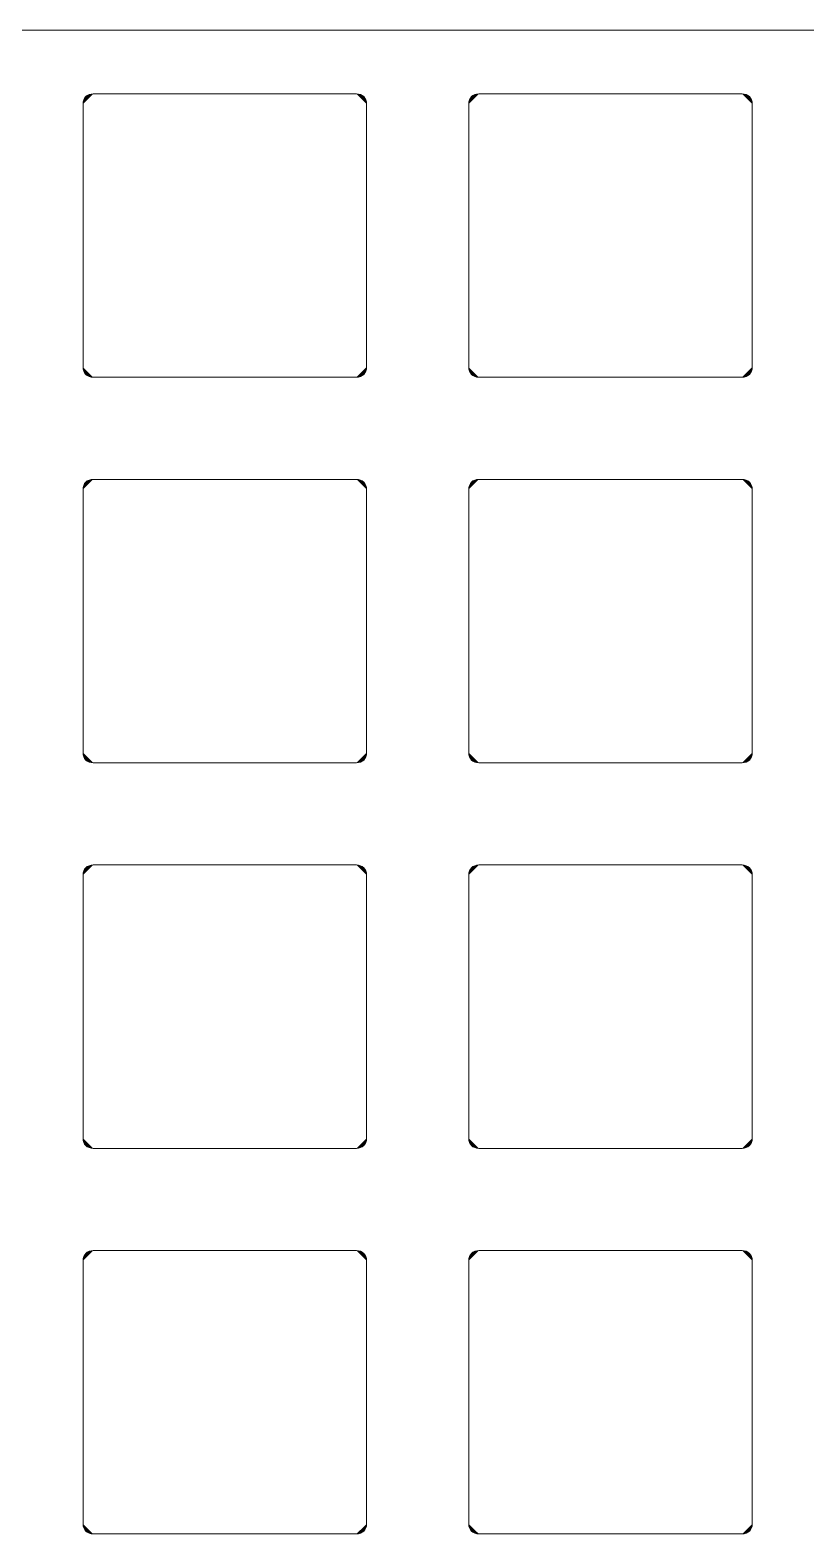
# Model space of a CAD drawing. Extents: x 173 to 988, y 261 to 653.
# Drawn here: x 553.2 to 661.8, y 433.1 to 643.6 of the extents above; entities that cross this region are included whole.
import ezdxf

# ---------------------------------------------------------------- set-up
doc = ezdxf.new("R2010")
doc.units = 0
doc.header["$MEASUREMENT"] = 0
doc.layers.add('Layer 1', color=7, linetype='Continuous', lineweight=0)

# ---------------------------------------------------------------- blocks, each defined once
blk = doc.blocks.new('Block_2')
at = {"layer": 'Layer 1', "true_color": 0x2f2d31, "transparency": 33554687}
h = blk.add_hatch(color=250, dxfattribs=at)
h.dxf.hatch_style = 2
edge = h.paths.add_edge_path()
edge.add_spline(control_points=[(616.01, 595.04), (615.16, 595.04), (614.6, 595.6), (614.6, 596.45)], knot_values=[0, 0, 0, 0, 1, 1, 1, 1], degree=3, periodic=0)
edge.add_line((614.6, 596.45), (616.01, 595.04))
h = blk.add_hatch(color=250, dxfattribs=at)
h.dxf.hatch_style = 2
edge = h.paths.add_edge_path()
edge.add_spline(control_points=[(600.29, 579.31), (600.29, 579.31), (600.29, 542.46), (600.29, 542.46)], knot_values=[0, 0, 0, 0, 1, 1, 1, 1], degree=3, periodic=0)
edge.add_line((600.29, 542.46), (600.29, 579.31))
h = blk.add_hatch(color=250, dxfattribs=at)
h.dxf.hatch_style = 2
edge = h.paths.add_edge_path()
edge.add_spline(control_points=[(652.86, 580.73), (653.71, 580.73), (654.28, 580.16), (654.28, 579.31)], knot_values=[0, 0, 0, 0, 1, 1, 1, 1], degree=3, periodic=0)
edge.add_line((654.28, 579.31), (652.86, 580.73))
h = blk.add_hatch(color=250, dxfattribs=at)
h.dxf.hatch_style = 2
edge = h.paths.add_edge_path()
edge.add_spline(control_points=[(600.29, 542.46), (600.29, 541.61), (599.72, 541.04), (598.87, 541.04)], knot_values=[0, 0, 0, 0, 1, 1, 1, 1], degree=3, periodic=0)
edge.add_line((598.87, 541.04), (600.29, 542.46))
h = blk.add_hatch(color=250, dxfattribs=at)
h.dxf.hatch_style = 2
edge = h.paths.add_edge_path()
edge.add_spline(control_points=[(654.28, 542.46), (654.28, 541.61), (653.71, 541.04), (652.86, 541.04)], knot_values=[0, 0, 0, 0, 1, 1, 1, 1], degree=3, periodic=0)
edge.add_line((652.86, 541.04), (654.28, 542.46))
h = blk.add_hatch(color=250, dxfattribs=at)
h.dxf.hatch_style = 2
edge = h.paths.add_edge_path()
edge.add_spline(control_points=[(598.87, 487.05), (598.87, 487.05), (562.02, 487.05), (562.02, 487.05)], knot_values=[0, 0, 0, 0, 1, 1, 1, 1], degree=3, periodic=0)
edge.add_line((562.02, 487.05), (598.87, 487.05))
at = {"layer": 'Layer 1', "color": 250, "lineweight": 5, "true_color": 0x2f2d31}
for points in [[(616.01, 595.04), (615.16, 595.04), (614.6, 595.6), (614.6, 596.45)], [(600.29, 579.31), (600.29, 579.31), (600.29, 542.46), (600.29, 542.46)], [(652.86, 580.73), (653.71, 580.73), (654.28, 580.16), (654.28, 579.31)], [(600.29, 542.46), (600.29, 541.61), (599.72, 541.04), (598.87, 541.04)], [(654.28, 542.46), (654.28, 541.61), (653.71, 541.04), (652.86, 541.04)], [(598.87, 487.05), (598.87, 487.05), (562.02, 487.05), (562.02, 487.05)]]:
    blk.add_open_spline(points, degree=3, dxfattribs=at)
blk = doc.blocks.new('Block_3')
at = {"layer": 'Layer 1', "true_color": 0x2f2d31, "transparency": 33554687}
h = blk.add_hatch(color=250, dxfattribs=at)
h.dxf.hatch_style = 2
edge = h.paths.add_edge_path()
edge.add_spline(control_points=[(616.01, 634.72), (616.01, 634.72), (652.86, 634.72), (652.86, 634.72)], knot_values=[0, 0, 0, 0, 1, 1, 1, 1], degree=3, periodic=0)
edge.add_line((652.86, 634.72), (616.01, 634.72))
h = blk.add_hatch(color=250, dxfattribs=at)
h.dxf.hatch_style = 2
edge = h.paths.add_edge_path()
edge.add_spline(control_points=[(652.86, 634.72), (653.71, 634.72), (654.28, 634.15), (654.28, 633.3)], knot_values=[0, 0, 0, 0, 1, 1, 1, 1], degree=3, periodic=0)
edge.add_line((654.28, 633.3), (652.86, 634.72))
h = blk.add_hatch(color=250, dxfattribs=at)
h.dxf.hatch_style = 2
edge = h.paths.add_edge_path()
edge.add_spline(control_points=[(560.6, 596.45), (560.6, 596.45), (560.6, 633.3), (560.6, 633.3)], knot_values=[0, 0, 0, 0, 1, 1, 1, 1], degree=3, periodic=0)
edge.add_line((560.6, 633.3), (560.6, 596.45))
h = blk.add_hatch(color=250, dxfattribs=at)
h.dxf.hatch_style = 2
edge = h.paths.add_edge_path()
edge.add_spline(control_points=[(600.29, 596.45), (600.29, 595.6), (599.72, 595.04), (598.87, 595.04)], knot_values=[0, 0, 0, 0, 1, 1, 1, 1], degree=3, periodic=0)
edge.add_line((598.87, 595.04), (600.29, 596.45))
h = blk.add_hatch(color=250, dxfattribs=at)
h.dxf.hatch_style = 2
edge = h.paths.add_edge_path()
edge.add_spline(control_points=[(560.6, 542.46), (560.6, 542.46), (560.6, 579.31), (560.6, 579.31)], knot_values=[0, 0, 0, 0, 1, 1, 1, 1], degree=3, periodic=0)
edge.add_line((560.6, 579.31), (560.6, 542.46))
h = blk.add_hatch(color=250, dxfattribs=at)
h.dxf.hatch_style = 2
edge = h.paths.add_edge_path()
edge.add_spline(control_points=[(562.02, 580.73), (562.02, 580.73), (598.87, 580.73), (598.87, 580.73)], knot_values=[0, 0, 0, 0, 1, 1, 1, 1], degree=3, periodic=0)
edge.add_line((598.87, 580.73), (562.02, 580.73))
h = blk.add_hatch(color=250, dxfattribs=at)
h.dxf.hatch_style = 2
edge = h.paths.add_edge_path()
edge.add_spline(control_points=[(614.6, 542.46), (614.6, 542.46), (614.6, 579.31), (614.6, 579.31)], knot_values=[0, 0, 0, 0, 1, 1, 1, 1], degree=3, periodic=0)
edge.add_line((614.6, 579.31), (614.6, 542.46))
h = blk.add_hatch(color=250, dxfattribs=at)
h.dxf.hatch_style = 2
edge = h.paths.add_edge_path()
edge.add_spline(control_points=[(562.02, 526.73), (562.02, 526.73), (598.87, 526.73), (598.87, 526.73)], knot_values=[0, 0, 0, 0, 1, 1, 1, 1], degree=3, periodic=0)
edge.add_line((598.87, 526.73), (562.02, 526.73))
h = blk.add_hatch(color=250, dxfattribs=at)
h.dxf.hatch_style = 2
edge = h.paths.add_edge_path()
edge.add_spline(control_points=[(598.87, 526.73), (599.72, 526.73), (600.29, 526.17), (600.29, 525.32)], knot_values=[0, 0, 0, 0, 1, 1, 1, 1], degree=3, periodic=0)
edge.add_line((600.29, 525.32), (598.87, 526.73))
h = blk.add_hatch(color=250, dxfattribs=at)
h.dxf.hatch_style = 2
edge = h.paths.add_edge_path()
edge.add_spline(control_points=[(616.01, 526.73), (616.01, 526.73), (652.86, 526.73), (652.86, 526.73)], knot_values=[0, 0, 0, 0, 1, 1, 1, 1], degree=3, periodic=0)
edge.add_line((652.86, 526.73), (616.01, 526.73))
h = blk.add_hatch(color=250, dxfattribs=at)
h.dxf.hatch_style = 2
edge = h.paths.add_edge_path()
edge.add_spline(control_points=[(654.28, 525.32), (654.28, 525.32), (654.28, 488.47), (654.28, 488.47)], knot_values=[0, 0, 0, 0, 1, 1, 1, 1], degree=3, periodic=0)
edge.add_line((654.28, 488.47), (654.28, 525.32))
h = blk.add_hatch(color=250, dxfattribs=at)
h.dxf.hatch_style = 2
edge = h.paths.add_edge_path()
edge.add_spline(control_points=[(560.61, 471.32), (560.61, 472.17), (561.17, 472.74), (562.02, 472.74)], knot_values=[0, 0, 0, 0, 1, 1, 1, 1], degree=3, periodic=0)
edge.add_line((562.02, 472.74), (560.61, 471.32))
h = blk.add_hatch(color=250, dxfattribs=at)
h.dxf.hatch_style = 2
edge = h.paths.add_edge_path()
edge.add_spline(control_points=[(614.6, 471.32), (614.6, 472.17), (615.16, 472.74), (616.02, 472.74)], knot_values=[0, 0, 0, 0, 1, 1, 1, 1], degree=3, periodic=0)
edge.add_line((616.02, 472.74), (614.6, 471.32))
h = blk.add_hatch(color=250, dxfattribs=at)
h.dxf.hatch_style = 2
edge = h.paths.add_edge_path()
edge.add_spline(control_points=[(616.02, 472.74), (616.02, 472.74), (652.87, 472.74), (652.87, 472.74)], knot_values=[0, 0, 0, 0, 1, 1, 1, 1], degree=3, periodic=0)
edge.add_line((652.87, 472.74), (616.02, 472.74))
h = blk.add_hatch(color=250, dxfattribs=at)
h.dxf.hatch_style = 2
edge = h.paths.add_edge_path()
edge.add_spline(control_points=[(652.87, 472.74), (653.72, 472.74), (654.28, 472.17), (654.28, 471.32)], knot_values=[0, 0, 0, 0, 1, 1, 1, 1], degree=3, periodic=0)
edge.add_line((654.28, 471.32), (652.87, 472.74))
h = blk.add_hatch(color=250, dxfattribs=at)
h.dxf.hatch_style = 2
edge = h.paths.add_edge_path()
edge.add_spline(control_points=[(560.61, 434.47), (560.61, 434.47), (560.61, 471.32), (560.61, 471.32)], knot_values=[0, 0, 0, 0, 1, 1, 1, 1], degree=3, periodic=0)
edge.add_line((560.61, 471.32), (560.61, 434.47))
h = blk.add_hatch(color=250, dxfattribs=at)
h.dxf.hatch_style = 2
edge = h.paths.add_edge_path()
edge.add_spline(control_points=[(616.02, 433.06), (615.16, 433.06), (614.6, 433.62), (614.6, 434.47)], knot_values=[0, 0, 0, 0, 1, 1, 1, 1], degree=3, periodic=0)
edge.add_line((614.6, 434.47), (616.02, 433.06))
at = {"layer": 'Layer 1', "color": 250, "lineweight": 5, "true_color": 0x2f2d31}
for points in [[(616.01, 634.72), (616.01, 634.72), (652.86, 634.72), (652.86, 634.72)], [(652.86, 634.72), (653.71, 634.72), (654.28, 634.15), (654.28, 633.3)], [(560.6, 596.45), (560.6, 596.45), (560.6, 633.3), (560.6, 633.3)], [(600.29, 596.45), (600.29, 595.6), (599.72, 595.04), (598.87, 595.04)], [(560.6, 542.46), (560.6, 542.46), (560.6, 579.31), (560.6, 579.31)], [(562.02, 580.73), (562.02, 580.73), (598.87, 580.73), (598.87, 580.73)], [(614.6, 542.46), (614.6, 542.46), (614.6, 579.31), (614.6, 579.31)], [(562.02, 526.73), (562.02, 526.73), (598.87, 526.73), (598.87, 526.73)], [(598.87, 526.73), (599.72, 526.73), (600.29, 526.17), (600.29, 525.32)], [(616.01, 526.73), (616.01, 526.73), (652.86, 526.73), (652.86, 526.73)], [(654.28, 525.32), (654.28, 525.32), (654.28, 488.47), (654.28, 488.47)], [(560.61, 471.32), (560.61, 472.17), (561.17, 472.74), (562.02, 472.74)], [(614.6, 471.32), (614.6, 472.17), (615.16, 472.74), (616.02, 472.74)], [(616.02, 472.74), (616.02, 472.74), (652.87, 472.74), (652.87, 472.74)], [(652.87, 472.74), (653.72, 472.74), (654.28, 472.17), (654.28, 471.32)], [(560.61, 434.47), (560.61, 434.47), (560.61, 471.32), (560.61, 471.32)], [(616.02, 433.06), (615.16, 433.06), (614.6, 433.62), (614.6, 434.47)]]:
    blk.add_open_spline(points, degree=3, dxfattribs=at)
blk = doc.blocks.new('Block_4')
at = {"layer": 'Layer 1', "true_color": 0x2f2d31, "transparency": 33554687}
h = blk.add_hatch(color=250, dxfattribs=at)
h.dxf.hatch_style = 2
edge = h.paths.add_edge_path()
edge.add_spline(control_points=[(560.6, 579.31), (560.6, 580.16), (561.17, 580.73), (562.02, 580.73)], knot_values=[0, 0, 0, 0, 1, 1, 1, 1], degree=3, periodic=0)
edge.add_line((562.02, 580.73), (560.6, 579.31))
h = blk.add_hatch(color=250, dxfattribs=at)
h.dxf.hatch_style = 2
edge = h.paths.add_edge_path()
edge.add_spline(control_points=[(562.02, 541.04), (561.17, 541.04), (560.6, 541.61), (560.6, 542.46)], knot_values=[0, 0, 0, 0, 1, 1, 1, 1], degree=3, periodic=0)
edge.add_line((560.6, 542.46), (562.02, 541.04))
h = blk.add_hatch(color=250, dxfattribs=at)
h.dxf.hatch_style = 2
edge = h.paths.add_edge_path()
edge.add_spline(control_points=[(598.87, 541.04), (598.87, 541.04), (562.02, 541.04), (562.02, 541.04)], knot_values=[0, 0, 0, 0, 1, 1, 1, 1], degree=3, periodic=0)
edge.add_line((562.02, 541.04), (598.87, 541.04))
at = {"layer": 'Layer 1', "color": 250, "lineweight": 5, "true_color": 0x2f2d31}
for points in [[(560.6, 579.31), (560.6, 580.16), (561.17, 580.73), (562.02, 580.73)], [(562.02, 541.04), (561.17, 541.04), (560.6, 541.61), (560.6, 542.46)], [(598.87, 541.04), (598.87, 541.04), (562.02, 541.04), (562.02, 541.04)]]:
    blk.add_open_spline(points, degree=3, dxfattribs=at)
blk = doc.blocks.new('Block_5')
at = {"layer": 'Layer 1', "true_color": 0x2f2d31, "transparency": 33554687}
h = blk.add_hatch(color=250, dxfattribs=at)
h.dxf.hatch_style = 2
edge = h.paths.add_edge_path()
edge.add_spline(control_points=[(983.39, 643.65), (983.39, 643.65), (547.42, 643.65), (547.42, 643.65)], knot_values=[0, 0, 0, 0, 1, 1, 1, 1], degree=3, periodic=0)
edge.add_line((547.42, 643.65), (983.39, 643.65))
at = {"layer": 'Layer 1', "color": 250, "lineweight": 20, "true_color": 0x2f2d31}
blk.add_open_spline([(983.39, 643.65), (983.39, 643.65), (547.42, 643.65), (547.42, 643.65)], degree=3, dxfattribs=at)
blk = doc.blocks.new('Block_6')
at = {"layer": 'Layer 1', "true_color": 0x2f2d31, "transparency": 33554687}
h = blk.add_hatch(color=250, dxfattribs=at)
h.dxf.hatch_style = 2
edge = h.paths.add_edge_path()
edge.add_spline(control_points=[(614.6, 633.3), (614.6, 634.15), (615.16, 634.72), (616.01, 634.72)], knot_values=[0, 0, 0, 0, 1, 1, 1, 1], degree=3, periodic=0)
edge.add_line((616.01, 634.72), (614.6, 633.3))
h = blk.add_hatch(color=250, dxfattribs=at)
h.dxf.hatch_style = 2
edge = h.paths.add_edge_path()
edge.add_spline(control_points=[(654.28, 596.45), (654.28, 595.6), (653.71, 595.04), (652.86, 595.04)], knot_values=[0, 0, 0, 0, 1, 1, 1, 1], degree=3, periodic=0)
edge.add_line((652.86, 595.04), (654.28, 596.45))
h = blk.add_hatch(color=250, dxfattribs=at)
h.dxf.hatch_style = 2
edge = h.paths.add_edge_path()
edge.add_spline(control_points=[(598.87, 595.04), (598.87, 595.04), (562.02, 595.04), (562.02, 595.04)], knot_values=[0, 0, 0, 0, 1, 1, 1, 1], degree=3, periodic=0)
edge.add_line((562.02, 595.04), (598.87, 595.04))
h = blk.add_hatch(color=250, dxfattribs=at)
h.dxf.hatch_style = 2
edge = h.paths.add_edge_path()
edge.add_spline(control_points=[(652.86, 541.04), (652.86, 541.04), (616.01, 541.04), (616.01, 541.04)], knot_values=[0, 0, 0, 0, 1, 1, 1, 1], degree=3, periodic=0)
edge.add_line((616.01, 541.04), (652.86, 541.04))
h = blk.add_hatch(color=250, dxfattribs=at)
h.dxf.hatch_style = 2
edge = h.paths.add_edge_path()
edge.add_spline(control_points=[(560.6, 525.32), (560.6, 526.17), (561.17, 526.73), (562.02, 526.73)], knot_values=[0, 0, 0, 0, 1, 1, 1, 1], degree=3, periodic=0)
edge.add_line((562.02, 526.73), (560.6, 525.32))
h = blk.add_hatch(color=250, dxfattribs=at)
h.dxf.hatch_style = 2
edge = h.paths.add_edge_path()
edge.add_spline(control_points=[(614.6, 525.32), (614.6, 526.17), (615.16, 526.73), (616.01, 526.73)], knot_values=[0, 0, 0, 0, 1, 1, 1, 1], degree=3, periodic=0)
edge.add_line((616.01, 526.73), (614.6, 525.32))
h = blk.add_hatch(color=250, dxfattribs=at)
h.dxf.hatch_style = 2
edge = h.paths.add_edge_path()
edge.add_spline(control_points=[(614.6, 488.47), (614.6, 488.47), (614.6, 525.32), (614.6, 525.32)], knot_values=[0, 0, 0, 0, 1, 1, 1, 1], degree=3, periodic=0)
edge.add_line((614.6, 525.32), (614.6, 488.47))
h = blk.add_hatch(color=250, dxfattribs=at)
h.dxf.hatch_style = 2
edge = h.paths.add_edge_path()
edge.add_spline(control_points=[(652.86, 487.05), (652.86, 487.05), (616.01, 487.05), (616.01, 487.05)], knot_values=[0, 0, 0, 0, 1, 1, 1, 1], degree=3, periodic=0)
edge.add_line((616.01, 487.05), (652.86, 487.05))
h = blk.add_hatch(color=250, dxfattribs=at)
h.dxf.hatch_style = 2
edge = h.paths.add_edge_path()
edge.add_spline(control_points=[(562.02, 472.74), (562.02, 472.74), (598.87, 472.74), (598.87, 472.74)], knot_values=[0, 0, 0, 0, 1, 1, 1, 1], degree=3, periodic=0)
edge.add_line((598.87, 472.74), (562.02, 472.74))
h = blk.add_hatch(color=250, dxfattribs=at)
h.dxf.hatch_style = 2
edge = h.paths.add_edge_path()
edge.add_spline(control_points=[(600.29, 471.32), (600.29, 471.32), (600.29, 434.47), (600.29, 434.47)], knot_values=[0, 0, 0, 0, 1, 1, 1, 1], degree=3, periodic=0)
edge.add_line((600.29, 434.47), (600.29, 471.32))
h = blk.add_hatch(color=250, dxfattribs=at)
h.dxf.hatch_style = 2
edge = h.paths.add_edge_path()
edge.add_spline(control_points=[(614.6, 434.47), (614.6, 434.47), (614.6, 471.32), (614.6, 471.32)], knot_values=[0, 0, 0, 0, 1, 1, 1, 1], degree=3, periodic=0)
edge.add_line((614.6, 471.32), (614.6, 434.47))
h = blk.add_hatch(color=250, dxfattribs=at)
h.dxf.hatch_style = 2
edge = h.paths.add_edge_path()
edge.add_spline(control_points=[(654.28, 434.47), (654.28, 433.62), (653.72, 433.06), (652.87, 433.06)], knot_values=[0, 0, 0, 0, 1, 1, 1, 1], degree=3, periodic=0)
edge.add_line((652.87, 433.06), (654.28, 434.47))
at = {"layer": 'Layer 1', "color": 250, "lineweight": 5, "true_color": 0x2f2d31}
for points in [[(614.6, 633.3), (614.6, 634.15), (615.16, 634.72), (616.01, 634.72)], [(654.28, 596.45), (654.28, 595.6), (653.71, 595.04), (652.86, 595.04)], [(598.87, 595.04), (598.87, 595.04), (562.02, 595.04), (562.02, 595.04)], [(652.86, 541.04), (652.86, 541.04), (616.01, 541.04), (616.01, 541.04)], [(560.6, 525.32), (560.6, 526.17), (561.17, 526.73), (562.02, 526.73)], [(614.6, 525.32), (614.6, 526.17), (615.16, 526.73), (616.01, 526.73)], [(614.6, 488.47), (614.6, 488.47), (614.6, 525.32), (614.6, 525.32)], [(652.86, 487.05), (652.86, 487.05), (616.01, 487.05), (616.01, 487.05)], [(562.02, 472.74), (562.02, 472.74), (598.87, 472.74), (598.87, 472.74)], [(600.29, 471.32), (600.29, 471.32), (600.29, 434.47), (600.29, 434.47)], [(614.6, 434.47), (614.6, 434.47), (614.6, 471.32), (614.6, 471.32)], [(654.28, 434.47), (654.28, 433.62), (653.72, 433.06), (652.87, 433.06)]]:
    blk.add_open_spline(points, degree=3, dxfattribs=at)
blk = doc.blocks.new('Block_7')
at = {"layer": 'Layer 1', "true_color": 0x2f2d31, "transparency": 33554687}
h = blk.add_hatch(color=250, dxfattribs=at)
h.dxf.hatch_style = 2
edge = h.paths.add_edge_path()
edge.add_spline(control_points=[(560.6, 633.3), (560.6, 634.15), (561.17, 634.72), (562.02, 634.72)], knot_values=[0, 0, 0, 0, 1, 1, 1, 1], degree=3, periodic=0)
edge.add_line((562.02, 634.72), (560.6, 633.3))
h = blk.add_hatch(color=250, dxfattribs=at)
h.dxf.hatch_style = 2
edge = h.paths.add_edge_path()
edge.add_spline(control_points=[(616.01, 541.04), (615.16, 541.04), (614.6, 541.61), (614.6, 542.46)], knot_values=[0, 0, 0, 0, 1, 1, 1, 1], degree=3, periodic=0)
edge.add_line((614.6, 542.46), (616.01, 541.04))
h = blk.add_hatch(color=250, dxfattribs=at)
h.dxf.hatch_style = 2
edge = h.paths.add_edge_path()
edge.add_spline(control_points=[(652.86, 526.73), (653.71, 526.73), (654.28, 526.17), (654.28, 525.32)], knot_values=[0, 0, 0, 0, 1, 1, 1, 1], degree=3, periodic=0)
edge.add_line((654.28, 525.32), (652.86, 526.73))
h = blk.add_hatch(color=250, dxfattribs=at)
h.dxf.hatch_style = 2
edge = h.paths.add_edge_path()
edge.add_spline(control_points=[(562.02, 433.06), (561.17, 433.06), (560.61, 433.62), (560.61, 434.47)], knot_values=[0, 0, 0, 0, 1, 1, 1, 1], degree=3, periodic=0)
edge.add_line((560.61, 434.47), (562.02, 433.06))
at = {"layer": 'Layer 1', "color": 250, "lineweight": 5, "true_color": 0x2f2d31}
for points in [[(560.6, 633.3), (560.6, 634.15), (561.17, 634.72), (562.02, 634.72)], [(616.01, 541.04), (615.16, 541.04), (614.6, 541.61), (614.6, 542.46)], [(652.86, 526.73), (653.71, 526.73), (654.28, 526.17), (654.28, 525.32)], [(562.02, 433.06), (561.17, 433.06), (560.61, 433.62), (560.61, 434.47)]]:
    blk.add_open_spline(points, degree=3, dxfattribs=at)
blk = doc.blocks.new('Block_8')
at = {"layer": 'Layer 1', "true_color": 0x2f2d31, "transparency": 33554687}
h = blk.add_hatch(color=250, dxfattribs=at)
h.dxf.hatch_style = 2
edge = h.paths.add_edge_path()
edge.add_spline(control_points=[(654.28, 579.31), (654.28, 579.31), (654.28, 542.46), (654.28, 542.46)], knot_values=[0, 0, 0, 0, 1, 1, 1, 1], degree=3, periodic=0)
edge.add_line((654.28, 542.46), (654.28, 579.31))
h = blk.add_hatch(color=250, dxfattribs=at)
h.dxf.hatch_style = 2
edge = h.paths.add_edge_path()
edge.add_spline(control_points=[(616.01, 487.05), (615.16, 487.05), (614.6, 487.62), (614.6, 488.47)], knot_values=[0, 0, 0, 0, 1, 1, 1, 1], degree=3, periodic=0)
edge.add_line((614.6, 488.47), (616.01, 487.05))
h = blk.add_hatch(color=250, dxfattribs=at)
h.dxf.hatch_style = 2
edge = h.paths.add_edge_path()
edge.add_spline(control_points=[(598.87, 472.74), (599.73, 472.74), (600.29, 472.17), (600.29, 471.32)], knot_values=[0, 0, 0, 0, 1, 1, 1, 1], degree=3, periodic=0)
edge.add_line((600.29, 471.32), (598.87, 472.74))
at = {"layer": 'Layer 1', "color": 250, "lineweight": 5, "true_color": 0x2f2d31}
for points in [[(654.28, 579.31), (654.28, 579.31), (654.28, 542.46), (654.28, 542.46)], [(616.01, 487.05), (615.16, 487.05), (614.6, 487.62), (614.6, 488.47)], [(598.87, 472.74), (599.73, 472.74), (600.29, 472.17), (600.29, 471.32)]]:
    blk.add_open_spline(points, degree=3, dxfattribs=at)
blk = doc.blocks.new('Block_9')
at = {"layer": 'Layer 1', "true_color": 0x2f2d31, "transparency": 33554687}
h = blk.add_hatch(color=250, dxfattribs=at)
h.dxf.hatch_style = 2
edge = h.paths.add_edge_path()
edge.add_spline(control_points=[(654.28, 471.32), (654.28, 471.32), (654.28, 434.47), (654.28, 434.47)], knot_values=[0, 0, 0, 0, 1, 1, 1, 1], degree=3, periodic=0)
edge.add_line((654.28, 434.47), (654.28, 471.32))
h = blk.add_hatch(color=250, dxfattribs=at)
h.dxf.hatch_style = 2
edge = h.paths.add_edge_path()
edge.add_spline(control_points=[(600.29, 434.47), (600.29, 433.62), (599.73, 433.06), (598.87, 433.06)], knot_values=[0, 0, 0, 0, 1, 1, 1, 1], degree=3, periodic=0)
edge.add_line((598.87, 433.06), (600.29, 434.47))
at = {"layer": 'Layer 1', "color": 250, "lineweight": 5, "true_color": 0x2f2d31}
for points in [[(654.28, 471.32), (654.28, 471.32), (654.28, 434.47), (654.28, 434.47)], [(600.29, 434.47), (600.29, 433.62), (599.73, 433.06), (598.87, 433.06)]]:
    blk.add_open_spline(points, degree=3, dxfattribs=at)
blk = doc.blocks.new('Block_10')
at = {"layer": 'Layer 1', "true_color": 0x2f2d31, "transparency": 33554687}
h = blk.add_hatch(color=250, dxfattribs=at)
h.dxf.hatch_style = 2
edge = h.paths.add_edge_path()
edge.add_spline(control_points=[(654.28, 633.3), (654.28, 633.3), (654.28, 596.45), (654.28, 596.45)], knot_values=[0, 0, 0, 0, 1, 1, 1, 1], degree=3, periodic=0)
edge.add_line((654.28, 596.45), (654.28, 633.3))
h = blk.add_hatch(color=250, dxfattribs=at)
h.dxf.hatch_style = 2
edge = h.paths.add_edge_path()
edge.add_spline(control_points=[(598.87, 580.73), (599.72, 580.73), (600.29, 580.16), (600.29, 579.31)], knot_values=[0, 0, 0, 0, 1, 1, 1, 1], degree=3, periodic=0)
edge.add_line((600.29, 579.31), (598.87, 580.73))
h = blk.add_hatch(color=250, dxfattribs=at)
h.dxf.hatch_style = 2
edge = h.paths.add_edge_path()
edge.add_spline(control_points=[(614.6, 579.31), (614.6, 580.16), (615.16, 580.73), (616.01, 580.73)], knot_values=[0, 0, 0, 0, 1, 1, 1, 1], degree=3, periodic=0)
edge.add_line((616.01, 580.73), (614.6, 579.31))
h = blk.add_hatch(color=250, dxfattribs=at)
h.dxf.hatch_style = 2
edge = h.paths.add_edge_path()
edge.add_spline(control_points=[(652.87, 433.06), (652.87, 433.06), (616.02, 433.06), (616.02, 433.06)], knot_values=[0, 0, 0, 0, 1, 1, 1, 1], degree=3, periodic=0)
edge.add_line((616.02, 433.06), (652.87, 433.06))
at = {"layer": 'Layer 1', "color": 250, "lineweight": 5, "true_color": 0x2f2d31}
for points in [[(654.28, 633.3), (654.28, 633.3), (654.28, 596.45), (654.28, 596.45)], [(598.87, 580.73), (599.72, 580.73), (600.29, 580.16), (600.29, 579.31)], [(614.6, 579.31), (614.6, 580.16), (615.16, 580.73), (616.01, 580.73)], [(652.87, 433.06), (652.87, 433.06), (616.02, 433.06), (616.02, 433.06)]]:
    blk.add_open_spline(points, degree=3, dxfattribs=at)
blk = doc.blocks.new('Block_11')
at = {"layer": 'Layer 1', "true_color": 0x2f2d31, "transparency": 33554687}
h = blk.add_hatch(color=250, dxfattribs=at)
h.dxf.hatch_style = 2
edge = h.paths.add_edge_path()
edge.add_spline(control_points=[(562.02, 634.72), (562.02, 634.72), (598.87, 634.72), (598.87, 634.72)], knot_values=[0, 0, 0, 0, 1, 1, 1, 1], degree=3, periodic=0)
edge.add_line((598.87, 634.72), (562.02, 634.72))
h = blk.add_hatch(color=250, dxfattribs=at)
h.dxf.hatch_style = 2
edge = h.paths.add_edge_path()
edge.add_spline(control_points=[(598.87, 634.72), (599.72, 634.72), (600.29, 634.15), (600.29, 633.3)], knot_values=[0, 0, 0, 0, 1, 1, 1, 1], degree=3, periodic=0)
edge.add_line((600.29, 633.3), (598.87, 634.72))
h = blk.add_hatch(color=250, dxfattribs=at)
h.dxf.hatch_style = 2
edge = h.paths.add_edge_path()
edge.add_spline(control_points=[(600.29, 633.3), (600.29, 633.3), (600.29, 596.45), (600.29, 596.45)], knot_values=[0, 0, 0, 0, 1, 1, 1, 1], degree=3, periodic=0)
edge.add_line((600.29, 596.45), (600.29, 633.3))
h = blk.add_hatch(color=250, dxfattribs=at)
h.dxf.hatch_style = 2
edge = h.paths.add_edge_path()
edge.add_spline(control_points=[(614.6, 596.45), (614.6, 596.45), (614.6, 633.3), (614.6, 633.3)], knot_values=[0, 0, 0, 0, 1, 1, 1, 1], degree=3, periodic=0)
edge.add_line((614.6, 633.3), (614.6, 596.45))
h = blk.add_hatch(color=250, dxfattribs=at)
h.dxf.hatch_style = 2
edge = h.paths.add_edge_path()
edge.add_spline(control_points=[(562.02, 595.04), (561.17, 595.04), (560.6, 595.6), (560.6, 596.45)], knot_values=[0, 0, 0, 0, 1, 1, 1, 1], degree=3, periodic=0)
edge.add_line((560.6, 596.45), (562.02, 595.04))
h = blk.add_hatch(color=250, dxfattribs=at)
h.dxf.hatch_style = 2
edge = h.paths.add_edge_path()
edge.add_spline(control_points=[(652.86, 595.04), (652.86, 595.04), (616.01, 595.04), (616.01, 595.04)], knot_values=[0, 0, 0, 0, 1, 1, 1, 1], degree=3, periodic=0)
edge.add_line((616.01, 595.04), (652.86, 595.04))
h = blk.add_hatch(color=250, dxfattribs=at)
h.dxf.hatch_style = 2
edge = h.paths.add_edge_path()
edge.add_spline(control_points=[(616.01, 580.73), (616.01, 580.73), (652.86, 580.73), (652.86, 580.73)], knot_values=[0, 0, 0, 0, 1, 1, 1, 1], degree=3, periodic=0)
edge.add_line((652.86, 580.73), (616.01, 580.73))
h = blk.add_hatch(color=250, dxfattribs=at)
h.dxf.hatch_style = 2
edge = h.paths.add_edge_path()
edge.add_spline(control_points=[(560.6, 488.47), (560.6, 488.47), (560.6, 525.32), (560.6, 525.32)], knot_values=[0, 0, 0, 0, 1, 1, 1, 1], degree=3, periodic=0)
edge.add_line((560.6, 525.32), (560.6, 488.47))
h = blk.add_hatch(color=250, dxfattribs=at)
h.dxf.hatch_style = 2
edge = h.paths.add_edge_path()
edge.add_spline(control_points=[(600.29, 525.32), (600.29, 525.32), (600.29, 488.47), (600.29, 488.47)], knot_values=[0, 0, 0, 0, 1, 1, 1, 1], degree=3, periodic=0)
edge.add_line((600.29, 488.47), (600.29, 525.32))
h = blk.add_hatch(color=250, dxfattribs=at)
h.dxf.hatch_style = 2
edge = h.paths.add_edge_path()
edge.add_spline(control_points=[(562.02, 487.05), (561.17, 487.05), (560.6, 487.62), (560.6, 488.47)], knot_values=[0, 0, 0, 0, 1, 1, 1, 1], degree=3, periodic=0)
edge.add_line((560.6, 488.47), (562.02, 487.05))
h = blk.add_hatch(color=250, dxfattribs=at)
h.dxf.hatch_style = 2
edge = h.paths.add_edge_path()
edge.add_spline(control_points=[(600.29, 488.47), (600.29, 487.62), (599.72, 487.05), (598.87, 487.05)], knot_values=[0, 0, 0, 0, 1, 1, 1, 1], degree=3, periodic=0)
edge.add_line((598.87, 487.05), (600.29, 488.47))
h = blk.add_hatch(color=250, dxfattribs=at)
h.dxf.hatch_style = 2
edge = h.paths.add_edge_path()
edge.add_spline(control_points=[(654.28, 488.47), (654.28, 487.62), (653.71, 487.05), (652.86, 487.05)], knot_values=[0, 0, 0, 0, 1, 1, 1, 1], degree=3, periodic=0)
edge.add_line((652.86, 487.05), (654.28, 488.47))
h = blk.add_hatch(color=250, dxfattribs=at)
h.dxf.hatch_style = 2
edge = h.paths.add_edge_path()
edge.add_spline(control_points=[(598.87, 433.06), (598.87, 433.06), (562.02, 433.06), (562.02, 433.06)], knot_values=[0, 0, 0, 0, 1, 1, 1, 1], degree=3, periodic=0)
edge.add_line((562.02, 433.06), (598.87, 433.06))
at = {"layer": 'Layer 1', "color": 250, "lineweight": 5, "true_color": 0x2f2d31}
for points in [[(562.02, 634.72), (562.02, 634.72), (598.87, 634.72), (598.87, 634.72)], [(598.87, 634.72), (599.72, 634.72), (600.29, 634.15), (600.29, 633.3)], [(600.29, 633.3), (600.29, 633.3), (600.29, 596.45), (600.29, 596.45)], [(614.6, 596.45), (614.6, 596.45), (614.6, 633.3), (614.6, 633.3)], [(562.02, 595.04), (561.17, 595.04), (560.6, 595.6), (560.6, 596.45)], [(652.86, 595.04), (652.86, 595.04), (616.01, 595.04), (616.01, 595.04)], [(616.01, 580.73), (616.01, 580.73), (652.86, 580.73), (652.86, 580.73)], [(560.6, 488.47), (560.6, 488.47), (560.6, 525.32), (560.6, 525.32)], [(600.29, 525.32), (600.29, 525.32), (600.29, 488.47), (600.29, 488.47)], [(562.02, 487.05), (561.17, 487.05), (560.6, 487.62), (560.6, 488.47)], [(600.29, 488.47), (600.29, 487.62), (599.72, 487.05), (598.87, 487.05)], [(654.28, 488.47), (654.28, 487.62), (653.71, 487.05), (652.86, 487.05)], [(598.87, 433.06), (598.87, 433.06), (562.02, 433.06), (562.02, 433.06)]]:
    blk.add_open_spline(points, degree=3, dxfattribs=at)

msp = doc.modelspace()

# ---------------------------------------------------------------- block references
at = {"layer": 'Layer 1'}
for name in ['Block_5', 'Block_2', 'Block_3', 'Block_4', 'Block_6', 'Block_7', 'Block_8', 'Block_11', 'Block_10', 'Block_9']:
    msp.add_blockref(name, (0, 0), dxfattribs=at)

doc.saveas('drawing.dxf')
